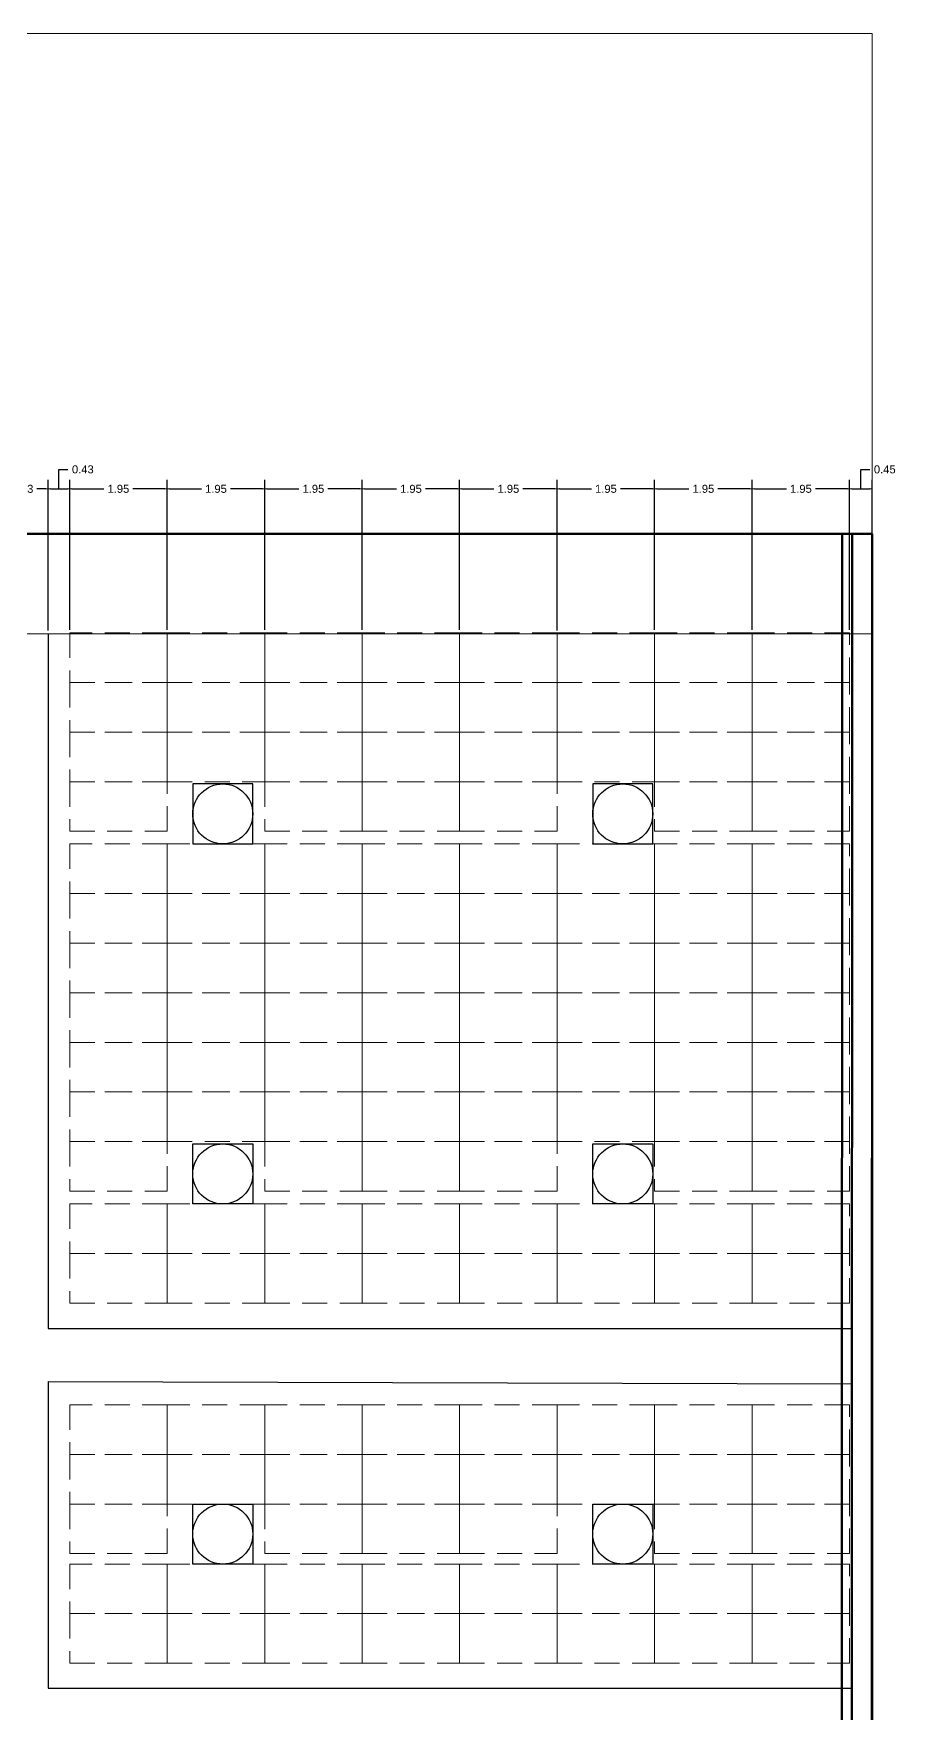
# Model space of a CAD drawing. Header units: metres. Extents: x -1 to 720, y -8 to 179.
# Drawn here: x 537.74 to 554.98, y 46.41 to 80 of the extents above; entities that cross this region are included whole.
import ezdxf

# ---------------------------------------------------------------- set-up
doc = ezdxf.new("R2010")
doc.units = ezdxf.units.M
doc.header["$PDMODE"] = 34
doc.linetypes.add('DASHED', pattern=[0.75, 0.5, -0.25])
for name, color, linetype in [('0-Dimension', 9, 'Continuous'), ('E-AUXL', 7, 'Continuous'), ('S-PLAT', 7, 'Continuous')]:
    doc.layers.add(name, color=color, linetype=linetype)
for name, color, linetype, lineweight in [('A-AREA', 7, 'Continuous', 5), ('A-ROOF', 226, 'Continuous', 53), ('E-POWR', 3, 'DASHED', 15), ('S-BEAM', 1, 'Continuous', 50)]:
    doc.layers.add(name, color=color, linetype=linetype, lineweight=lineweight)
doc.styles.get("Standard").update_dxf_attribs({"font": 'arial.ttf'})
doc.dimstyles.new('DAPC Standard', dxfattribs={"dimtxt": 0.3, "dimasz": 0.18, "dimexe": 0.18, "dimexo": 0.0625, "dimgap": 0.09, "dimtad": 0, "dimtih": 1, "dimtoh": 1, "dimzin": 0, "dimdsep": 46, "dimtxsty": 'Standard', "dimblk": 'CLOSEDBLANK', "dimcen": 0.09, "dimazin": 0, "dimtfac": 1, "dimtofl": 0, "dimtmove": 0, "dimatfit": 3, "dimfxl": 1, "dimtolj": 1, "dimtzin": 0, "dimarcsym": 0})

# ---------------------------------------------------------------- blocks, each defined once
blk = doc.blocks.new('*U11')
at = {"layer": 'E-POWR'}
blk.add_lwpolyline([(-0.975, -0.496), (0.975, -0.496), (0.975, 0.496), (-0.975, 0.496)], close=True, dxfattribs=at)
blk = doc.blocks.new('*U12')
at = {"layer": 'E-POWR', "color": 0, "linetype": 'ByBlock', "lineweight": -2, "transparency": 16777216}
for p in [(0, 0), (1.95, 0)]:
    blk.add_blockref('*U11', p, dxfattribs=at)
blk = doc.blocks.new('*U13')
at = {"layer": 'E-POWR'}
blk.add_lwpolyline([(-0.975, -0.496), (0.975, -0.496), (0.975, 0.496), (-0.975, 0.496)], close=True, dxfattribs=at)
blk = doc.blocks.new('*U14')
at = {"layer": 'E-POWR', "color": 0, "linetype": 'ByBlock', "lineweight": -2, "transparency": 16777216}
for p in [(0, 0), (1.95, 0)]:
    blk.add_blockref('*U13', p, dxfattribs=at)
blk = doc.blocks.new('*U15')
at = {"layer": 'E-POWR'}
blk.add_lwpolyline([(-0.975, -0.496), (0.975, -0.496), (0.975, 0.496), (-0.975, 0.496)], close=True, dxfattribs=at)
blk = doc.blocks.new('*U16')
at = {"layer": 'E-POWR', "color": 0, "linetype": 'ByBlock', "lineweight": -2, "transparency": 16777216}
for p in [(0, 0), (1.95, 0)]:
    blk.add_blockref('*U15', p, dxfattribs=at)
blk = doc.blocks.new('*U32')
at = {"layer": 'E-POWR'}
blk.add_lwpolyline([(-0.975, -0.496), (0.975, -0.496), (0.975, 0.496), (-0.975, 0.496)], close=True, dxfattribs=at)
blk = doc.blocks.new('*U31')
at = {"layer": 'E-POWR', "color": 0, "linetype": 'ByBlock', "lineweight": -2, "transparency": 16777216}
for p in [(0, 0), (1.95, 0), (3.9, 0)]:
    blk.add_blockref('*U32', p, dxfattribs=at)
blk = doc.blocks.new('*U34')
at = {"layer": 'E-POWR'}
blk.add_lwpolyline([(-0.975, -0.496), (0.975, -0.496), (0.975, 0.496), (-0.975, 0.496)], close=True, dxfattribs=at)
blk = doc.blocks.new('*U33')
at = {"layer": 'E-POWR', "color": 0, "linetype": 'ByBlock', "lineweight": -2, "transparency": 16777216}
for p in [(0, 0), (1.95, 0), (3.9, 0)]:
    blk.add_blockref('*U34', p, dxfattribs=at)
blk = doc.blocks.new('*U36')
at = {"layer": 'E-POWR'}
blk.add_lwpolyline([(-0.975, -0.496), (0.975, -0.496), (0.975, 0.496), (-0.975, 0.496)], close=True, dxfattribs=at)
blk = doc.blocks.new('*U35')
at = {"layer": 'E-POWR', "color": 0, "linetype": 'ByBlock', "lineweight": -2, "transparency": 16777216}
for p in [(0, 0), (1.95, 0), (3.9, 0)]:
    blk.add_blockref('*U36', p, dxfattribs=at)
blk = doc.blocks.new('_ClosedBlank')
at = {"color": 0, "linetype": 'ByBlock', "lineweight": -2}
for p, q in [((-1, 0.17), (0, 0)), ((-1, 0.17), (-1, -0.17)), ((0, 0), (-1, -0.17))]:
    blk.add_line(p, q, dxfattribs=at)
blk = doc.blocks.new('*D427')
at = {"layer": '0-Dimension', "color": 0, "lineweight": -2, "transparency": 16777216}
for p, q in [((537.002, 68.063), (537.002, 71.076)), ((537.047, 70.896), (537.227, 70.896)), ((537.986, 70.896), (537.807, 70.896)), ((538.031, 68.063), (538.031, 71.076))]:
    blk.add_line(p, q, dxfattribs=at)
at = {"layer": 'Defpoints', "color": 0, "transparency": 16777216}
for p in [(538.031, 70.896), (537.002, 68), (538.031, 68)]:
    blk.add_point(p, dxfattribs=at)
at = {"layer": '0-Dimension', "color": 0, "lineweight": -2, "transparency": 16777216, "xscale": 0.045, "yscale": 0.045, "zscale": 0.045, "rotation": 180}
blk.add_blockref('_ClosedBlank', (537.002, 70.896), dxfattribs=at)
at = {"layer": '0-Dimension', "color": 0, "lineweight": -2, "transparency": 16777216, "xscale": 0.045, "yscale": 0.045, "zscale": 0.045}
blk.add_blockref('_ClosedBlank', (538.031, 70.896), dxfattribs=at)
at = {"layer": '0-Dimension', "color": 0, "transparency": 16777216, "insert": (537.517, 70.896), "char_height": 0.16, "attachment_point": 5}
blk.add_mtext('\\A1;1.03', dxfattribs=at)
blk = doc.blocks.new('*D428')
at = {"layer": '0-Dimension', "color": 0, "lineweight": -2, "transparency": 16777216}
for p, q in [((538.246, 70.896), (538.246, 71.285)), ((538.246, 71.285), (538.426, 71.285)), ((538.031, 68.063), (538.031, 71.076)), ((538.076, 70.896), (538.416, 70.896)), ((538.461, 68.079), (538.461, 71.076))]:
    blk.add_line(p, q, dxfattribs=at)
at = {"layer": 'Defpoints', "color": 0, "transparency": 16777216}
for p in [(538.461, 70.896), (538.031, 68), (538.461, 68.016)]:
    blk.add_point(p, dxfattribs=at)
at = {"layer": '0-Dimension', "color": 0, "lineweight": -2, "transparency": 16777216, "xscale": 0.045, "yscale": 0.045, "zscale": 0.045, "rotation": 180}
blk.add_blockref('_ClosedBlank', (538.031, 70.896), dxfattribs=at)
at = {"layer": '0-Dimension', "color": 0, "lineweight": -2, "transparency": 16777216, "xscale": 0.045, "yscale": 0.045, "zscale": 0.045}
blk.add_blockref('_ClosedBlank', (538.461, 70.896), dxfattribs=at)
at = {"layer": '0-Dimension', "color": 0, "transparency": 16777216, "insert": (538.724, 71.285), "char_height": 0.16, "attachment_point": 5}
blk.add_mtext('\\A1;0.43', dxfattribs=at)
blk = doc.blocks.new('*D429')
at = {"layer": '0-Dimension', "color": 0, "lineweight": -2, "transparency": 16777216}
for p, q in [((538.461, 68.079), (538.461, 71.076)), ((538.506, 70.896), (539.145, 70.896)), ((540.366, 70.896), (539.727, 70.896)), ((540.411, 68.079), (540.411, 71.076))]:
    blk.add_line(p, q, dxfattribs=at)
at = {"layer": 'Defpoints', "color": 0, "transparency": 16777216}
for p in [(540.411, 70.896), (538.461, 68.016), (540.411, 68.016)]:
    blk.add_point(p, dxfattribs=at)
at = {"layer": '0-Dimension', "color": 0, "lineweight": -2, "transparency": 16777216, "xscale": 0.045, "yscale": 0.045, "zscale": 0.045, "rotation": 180}
blk.add_blockref('_ClosedBlank', (538.461, 70.896), dxfattribs=at)
at = {"layer": '0-Dimension', "color": 0, "lineweight": -2, "transparency": 16777216, "xscale": 0.045, "yscale": 0.045, "zscale": 0.045}
blk.add_blockref('_ClosedBlank', (540.411, 70.896), dxfattribs=at)
at = {"layer": '0-Dimension', "color": 0, "transparency": 16777216, "insert": (539.436, 70.896), "char_height": 0.16, "attachment_point": 5}
blk.add_mtext('\\A1;1.95', dxfattribs=at)
blk = doc.blocks.new('*D430')
at = {"layer": '0-Dimension', "color": 0, "lineweight": -2, "transparency": 16777216}
for p, q in [((540.411, 68.079), (540.411, 71.076)), ((540.456, 70.896), (541.095, 70.896)), ((542.316, 70.896), (541.677, 70.896)), ((542.361, 68.079), (542.361, 71.076))]:
    blk.add_line(p, q, dxfattribs=at)
at = {"layer": 'Defpoints', "color": 0, "transparency": 16777216}
for p in [(542.361, 70.896), (540.411, 68.016), (542.361, 68.016)]:
    blk.add_point(p, dxfattribs=at)
at = {"layer": '0-Dimension', "color": 0, "lineweight": -2, "transparency": 16777216, "xscale": 0.045, "yscale": 0.045, "zscale": 0.045, "rotation": 180}
blk.add_blockref('_ClosedBlank', (540.411, 70.896), dxfattribs=at)
at = {"layer": '0-Dimension', "color": 0, "lineweight": -2, "transparency": 16777216, "xscale": 0.045, "yscale": 0.045, "zscale": 0.045}
blk.add_blockref('_ClosedBlank', (542.361, 70.896), dxfattribs=at)
at = {"layer": '0-Dimension', "color": 0, "transparency": 16777216, "insert": (541.386, 70.896), "char_height": 0.16, "attachment_point": 5}
blk.add_mtext('\\A1;1.95', dxfattribs=at)
blk = doc.blocks.new('*D431')
at = {"layer": '0-Dimension', "color": 0, "lineweight": -2, "transparency": 16777216}
for p, q in [((542.361, 68.079), (542.361, 71.076)), ((542.406, 70.896), (543.045, 70.896)), ((544.266, 70.896), (543.627, 70.896)), ((544.311, 68.079), (544.311, 71.076))]:
    blk.add_line(p, q, dxfattribs=at)
at = {"layer": 'Defpoints', "color": 0, "transparency": 16777216}
for p in [(544.311, 70.896), (542.361, 68.016), (544.311, 68.016)]:
    blk.add_point(p, dxfattribs=at)
at = {"layer": '0-Dimension', "color": 0, "lineweight": -2, "transparency": 16777216, "xscale": 0.045, "yscale": 0.045, "zscale": 0.045, "rotation": 180}
blk.add_blockref('_ClosedBlank', (542.361, 70.896), dxfattribs=at)
at = {"layer": '0-Dimension', "color": 0, "lineweight": -2, "transparency": 16777216, "xscale": 0.045, "yscale": 0.045, "zscale": 0.045}
blk.add_blockref('_ClosedBlank', (544.311, 70.896), dxfattribs=at)
at = {"layer": '0-Dimension', "color": 0, "transparency": 16777216, "insert": (543.336, 70.896), "char_height": 0.16, "attachment_point": 5}
blk.add_mtext('\\A1;1.95', dxfattribs=at)
blk = doc.blocks.new('*D432')
at = {"layer": '0-Dimension', "color": 0, "lineweight": -2, "transparency": 16777216}
for p, q in [((544.311, 68.079), (544.311, 71.076)), ((544.356, 70.896), (544.995, 70.896)), ((546.216, 70.896), (545.577, 70.896)), ((546.261, 68.079), (546.261, 71.076))]:
    blk.add_line(p, q, dxfattribs=at)
at = {"layer": 'Defpoints', "color": 0, "transparency": 16777216}
for p in [(546.261, 70.896), (544.311, 68.016), (546.261, 68.016)]:
    blk.add_point(p, dxfattribs=at)
at = {"layer": '0-Dimension', "color": 0, "lineweight": -2, "transparency": 16777216, "xscale": 0.045, "yscale": 0.045, "zscale": 0.045, "rotation": 180}
blk.add_blockref('_ClosedBlank', (544.311, 70.896), dxfattribs=at)
at = {"layer": '0-Dimension', "color": 0, "lineweight": -2, "transparency": 16777216, "xscale": 0.045, "yscale": 0.045, "zscale": 0.045}
blk.add_blockref('_ClosedBlank', (546.261, 70.896), dxfattribs=at)
at = {"layer": '0-Dimension', "color": 0, "transparency": 16777216, "insert": (545.286, 70.896), "char_height": 0.16, "attachment_point": 5}
blk.add_mtext('\\A1;1.95', dxfattribs=at)
blk = doc.blocks.new('*D433')
at = {"layer": '0-Dimension', "color": 0, "lineweight": -2, "transparency": 16777216}
for p, q in [((546.261, 68.079), (546.261, 71.076)), ((546.306, 70.896), (546.945, 70.896)), ((548.166, 70.896), (547.527, 70.896)), ((548.211, 68.063), (548.211, 71.076))]:
    blk.add_line(p, q, dxfattribs=at)
at = {"layer": 'Defpoints', "color": 0, "transparency": 16777216}
for p in [(548.211, 70.896), (546.261, 68.016), (548.211, 68)]:
    blk.add_point(p, dxfattribs=at)
at = {"layer": '0-Dimension', "color": 0, "lineweight": -2, "transparency": 16777216, "xscale": 0.045, "yscale": 0.045, "zscale": 0.045, "rotation": 180}
blk.add_blockref('_ClosedBlank', (546.261, 70.896), dxfattribs=at)
at = {"layer": '0-Dimension', "color": 0, "lineweight": -2, "transparency": 16777216, "xscale": 0.045, "yscale": 0.045, "zscale": 0.045}
blk.add_blockref('_ClosedBlank', (548.211, 70.896), dxfattribs=at)
at = {"layer": '0-Dimension', "color": 0, "transparency": 16777216, "insert": (547.236, 70.896), "char_height": 0.16, "attachment_point": 5}
blk.add_mtext('\\A1;1.95', dxfattribs=at)
blk = doc.blocks.new('*D434')
at = {"layer": '0-Dimension', "color": 0, "lineweight": -2, "transparency": 16777216}
for p, q in [((548.211, 68.063), (548.211, 71.076)), ((548.256, 70.896), (548.895, 70.896)), ((550.116, 70.896), (549.477, 70.896)), ((550.161, 68.079), (550.161, 71.076))]:
    blk.add_line(p, q, dxfattribs=at)
at = {"layer": 'Defpoints', "color": 0, "transparency": 16777216}
for p in [(550.161, 70.896), (548.211, 68), (550.161, 68.016)]:
    blk.add_point(p, dxfattribs=at)
at = {"layer": '0-Dimension', "color": 0, "lineweight": -2, "transparency": 16777216, "xscale": 0.045, "yscale": 0.045, "zscale": 0.045, "rotation": 180}
blk.add_blockref('_ClosedBlank', (548.211, 70.896), dxfattribs=at)
at = {"layer": '0-Dimension', "color": 0, "lineweight": -2, "transparency": 16777216, "xscale": 0.045, "yscale": 0.045, "zscale": 0.045}
blk.add_blockref('_ClosedBlank', (550.161, 70.896), dxfattribs=at)
at = {"layer": '0-Dimension', "color": 0, "transparency": 16777216, "insert": (549.186, 70.896), "char_height": 0.16, "attachment_point": 5}
blk.add_mtext('\\A1;1.95', dxfattribs=at)
blk = doc.blocks.new('*D435')
at = {"layer": '0-Dimension', "color": 0, "lineweight": -2, "transparency": 16777216}
for p, q in [((550.161, 68.079), (550.161, 71.076)), ((550.206, 70.896), (550.845, 70.896)), ((552.066, 70.896), (551.427, 70.896)), ((552.111, 68.079), (552.111, 71.076))]:
    blk.add_line(p, q, dxfattribs=at)
at = {"layer": 'Defpoints', "color": 0, "transparency": 16777216}
for p in [(552.111, 70.896), (550.161, 68.016), (552.111, 68.016)]:
    blk.add_point(p, dxfattribs=at)
at = {"layer": '0-Dimension', "color": 0, "lineweight": -2, "transparency": 16777216, "xscale": 0.045, "yscale": 0.045, "zscale": 0.045, "rotation": 180}
blk.add_blockref('_ClosedBlank', (550.161, 70.896), dxfattribs=at)
at = {"layer": '0-Dimension', "color": 0, "lineweight": -2, "transparency": 16777216, "xscale": 0.045, "yscale": 0.045, "zscale": 0.045}
blk.add_blockref('_ClosedBlank', (552.111, 70.896), dxfattribs=at)
at = {"layer": '0-Dimension', "color": 0, "transparency": 16777216, "insert": (551.136, 70.896), "char_height": 0.16, "attachment_point": 5}
blk.add_mtext('\\A1;1.95', dxfattribs=at)
blk = doc.blocks.new('*D436')
at = {"layer": '0-Dimension', "color": 0, "lineweight": -2, "transparency": 16777216}
for p, q in [((552.111, 68.079), (552.111, 71.076)), ((552.156, 70.896), (552.795, 70.896)), ((554.016, 70.896), (553.377, 70.896)), ((554.061, 68.079), (554.061, 71.076))]:
    blk.add_line(p, q, dxfattribs=at)
at = {"layer": 'Defpoints', "color": 0, "transparency": 16777216}
for p in [(554.061, 70.896), (552.111, 68.016), (554.061, 68.016)]:
    blk.add_point(p, dxfattribs=at)
at = {"layer": '0-Dimension', "color": 0, "lineweight": -2, "transparency": 16777216, "xscale": 0.045, "yscale": 0.045, "zscale": 0.045, "rotation": 180}
blk.add_blockref('_ClosedBlank', (552.111, 70.896), dxfattribs=at)
at = {"layer": '0-Dimension', "color": 0, "lineweight": -2, "transparency": 16777216, "xscale": 0.045, "yscale": 0.045, "zscale": 0.045}
blk.add_blockref('_ClosedBlank', (554.061, 70.896), dxfattribs=at)
at = {"layer": '0-Dimension', "color": 0, "transparency": 16777216, "insert": (553.086, 70.896), "char_height": 0.16, "attachment_point": 5}
blk.add_mtext('\\A1;1.95', dxfattribs=at)
blk = doc.blocks.new('*D437')
at = {"layer": '0-Dimension', "color": 0, "lineweight": -2, "transparency": 16777216}
for p, q in [((554.286, 70.896), (554.286, 71.285)), ((554.286, 71.285), (554.466, 71.285)), ((554.061, 68.079), (554.061, 71.076)), ((554.106, 70.896), (554.466, 70.896)), ((554.511, 68.063), (554.511, 71.076))]:
    blk.add_line(p, q, dxfattribs=at)
at = {"layer": 'Defpoints', "color": 0, "transparency": 16777216}
for p in [(554.511, 70.896), (554.061, 68.016), (554.511, 68)]:
    blk.add_point(p, dxfattribs=at)
at = {"layer": '0-Dimension', "color": 0, "lineweight": -2, "transparency": 16777216, "xscale": 0.045, "yscale": 0.045, "zscale": 0.045, "rotation": 180}
blk.add_blockref('_ClosedBlank', (554.061, 70.896), dxfattribs=at)
at = {"layer": '0-Dimension', "color": 0, "lineweight": -2, "transparency": 16777216, "xscale": 0.045, "yscale": 0.045, "zscale": 0.045}
blk.add_blockref('_ClosedBlank', (554.511, 70.896), dxfattribs=at)
at = {"layer": '0-Dimension', "color": 0, "transparency": 16777216, "insert": (554.764, 71.285), "char_height": 0.16, "attachment_point": 5}
blk.add_mtext('\\A1;0.45', dxfattribs=at)

msp = doc.modelspace()

# ---------------------------------------------------------------- linework, layer by layer
at = {"layer": 'A-AREA'}
for p, q in [((554.511, 80), (520.511, 80)), ((554.511, 26), (554.511, 80)), ((554.511, 80), (554.511, 68)), ((554.511, 68), (520.511, 68))]:
    msp.add_line(p, q, dxfattribs=at)
at = {"layer": 'A-ROOF'}
for p, q in [((554.511, 70), (520.511, 70)), ((553.911, 70), (553.911, 69.8)), ((554.511, 70), (554.111, 70)), ((554.111, 69.8), (554.111, 70)), ((554.511, 68), (554.511, 70)), ((554.104, 30), (554.111, 69.8)), ((554.511, 32), (554.511, 68))]:
    msp.add_line(p, q, dxfattribs=at)
at = {"layer": 'E-AUXL'}
for p, q in [((540.923, 64.996), (540.923, 63.796)), ((542.123, 64.996), (540.923, 64.996)), ((540.923, 64.996), (540.923, 63.796)), ((542.123, 64.996), (540.923, 64.996)), ((542.123, 63.796), (542.123, 64.996)), ((542.123, 63.796), (542.123, 64.996)), ((548.923, 64.996), (548.923, 63.796)), ((550.123, 64.996), (548.923, 64.996)), ((548.923, 64.996), (548.923, 63.796)), ((550.123, 64.996), (548.923, 64.996)), ((550.123, 63.796), (550.123, 64.996)), ((550.123, 63.796), (550.123, 64.996)), ((540.923, 63.796), (542.123, 63.796)), ((540.923, 63.796), (542.123, 63.796)), ((548.923, 63.796), (550.123, 63.796)), ((548.923, 63.796), (550.123, 63.796)), ((540.923, 57.796), (542.123, 57.796)), ((540.923, 56.596), (540.923, 57.796)), ((542.123, 57.796), (542.123, 56.596)), ((548.923, 57.796), (550.123, 57.796)), ((548.923, 56.596), (548.923, 57.796)), ((550.123, 57.796), (550.123, 56.596)), ((542.123, 56.596), (540.923, 56.596)), ((550.123, 56.596), (548.923, 56.596)), ((540.923, 50.596), (542.123, 50.596)), ((540.923, 49.396), (540.923, 50.596)), ((542.123, 50.596), (542.123, 49.396)), ((548.923, 50.596), (550.123, 50.596)), ((548.923, 49.396), (548.923, 50.596)), ((550.123, 50.596), (550.123, 49.396)), ((542.123, 49.396), (540.923, 49.396)), ((550.123, 49.396), (548.923, 49.396))]:
    msp.add_line(p, q, dxfattribs=at)
for centre in [(541.523, 64.396), (549.523, 64.396), (541.523, 57.196), (549.523, 57.196), (541.523, 49.996), (549.523, 49.996)]:
    msp.add_circle(centre, 0.6, dxfattribs=at)
at = {"layer": 'E-POWR'}
for points in [[(538.461, 67.024), (540.411, 67.024), (540.411, 68.016), (538.461, 68.016)], [(540.411, 67.024), (542.361, 67.024), (542.361, 68.016), (540.411, 68.016)], [(542.361, 67.024), (544.311, 67.024), (544.311, 68.016), (542.361, 68.016)], [(544.311, 67.024), (546.261, 67.024), (546.261, 68.016), (544.311, 68.016)], [(546.261, 67.024), (548.211, 67.024), (548.211, 68.016), (546.261, 68.016)], [(548.211, 67.024), (550.161, 67.024), (550.161, 68.016), (548.211, 68.016)], [(550.161, 67.024), (552.111, 67.024), (552.111, 68.016), (550.161, 68.016)], [(552.111, 67.024), (554.061, 67.024), (554.061, 68.016), (552.111, 68.016)], [(538.461, 66.032), (540.411, 66.032), (540.411, 67.024), (538.461, 67.024)], [(540.411, 66.032), (542.361, 66.032), (542.361, 67.024), (540.411, 67.024)], [(542.361, 66.032), (544.311, 66.032), (544.311, 67.024), (542.361, 67.024)], [(544.311, 66.032), (546.261, 66.032), (546.261, 67.024), (544.311, 67.024)], [(546.261, 66.032), (548.211, 66.032), (548.211, 67.024), (546.261, 67.024)], [(548.211, 66.032), (550.161, 66.032), (550.161, 67.024), (548.211, 67.024)], [(550.161, 66.032), (552.111, 66.032), (552.111, 67.024), (550.161, 67.024)], [(552.111, 66.032), (554.061, 66.032), (554.061, 67.024), (552.111, 67.024)], [(538.461, 65.04), (540.411, 65.04), (540.411, 66.032), (538.461, 66.032)], [(540.411, 65.04), (542.361, 65.04), (542.361, 66.032), (540.411, 66.032)], [(542.361, 65.04), (544.311, 65.04), (544.311, 66.032), (542.361, 66.032)], [(544.311, 65.04), (546.261, 65.04), (546.261, 66.032), (544.311, 66.032)], [(546.261, 65.04), (548.211, 65.04), (548.211, 66.032), (546.261, 66.032)], [(548.211, 65.04), (550.161, 65.04), (550.161, 66.032), (548.211, 66.032)], [(550.161, 65.04), (552.111, 65.04), (552.111, 66.032), (550.161, 66.032)], [(552.111, 65.04), (554.061, 65.04), (554.061, 66.032), (552.111, 66.032)], [(540.411, 65.04), (538.461, 65.04), (538.461, 64.048), (540.411, 64.048)], [(538.461, 62.804), (540.411, 62.804), (540.411, 63.796), (538.461, 63.796)], [(540.411, 62.804), (542.361, 62.804), (542.361, 63.796), (540.411, 63.796)], [(542.361, 62.804), (544.311, 62.804), (544.311, 63.796), (542.361, 63.796)], [(544.311, 62.804), (546.261, 62.804), (546.261, 63.796), (544.311, 63.796)], [(546.261, 62.804), (548.211, 62.804), (548.211, 63.796), (546.261, 63.796)], [(548.211, 62.804), (550.161, 62.804), (550.161, 63.796), (548.211, 63.796)], [(550.161, 62.804), (552.111, 62.804), (552.111, 63.796), (550.161, 63.796)], [(552.111, 62.804), (554.061, 62.804), (554.061, 63.796), (552.111, 63.796)], [(538.461, 61.812), (540.411, 61.812), (540.411, 62.804), (538.461, 62.804)], [(540.411, 61.812), (542.361, 61.812), (542.361, 62.804), (540.411, 62.804)], [(542.361, 61.812), (544.311, 61.812), (544.311, 62.804), (542.361, 62.804)], [(544.311, 61.812), (546.261, 61.812), (546.261, 62.804), (544.311, 62.804)], [(546.261, 61.812), (548.211, 61.812), (548.211, 62.804), (546.261, 62.804)], [(548.211, 61.812), (550.161, 61.812), (550.161, 62.804), (548.211, 62.804)], [(550.161, 61.812), (552.111, 61.812), (552.111, 62.804), (550.161, 62.804)], [(552.111, 61.812), (554.061, 61.812), (554.061, 62.804), (552.111, 62.804)], [(538.461, 60.82), (540.411, 60.82), (540.411, 61.812), (538.461, 61.812)], [(540.411, 60.82), (542.361, 60.82), (542.361, 61.812), (540.411, 61.812)], [(542.361, 60.82), (544.311, 60.82), (544.311, 61.812), (542.361, 61.812)], [(544.311, 60.82), (546.261, 60.82), (546.261, 61.812), (544.311, 61.812)], [(546.261, 60.82), (548.211, 60.82), (548.211, 61.812), (546.261, 61.812)], [(548.211, 60.82), (550.161, 60.82), (550.161, 61.812), (548.211, 61.812)], [(550.161, 60.82), (552.111, 60.82), (552.111, 61.812), (550.161, 61.812)], [(552.111, 60.82), (554.061, 60.82), (554.061, 61.812), (552.111, 61.812)], [(538.461, 59.828), (540.411, 59.828), (540.411, 60.82), (538.461, 60.82)], [(540.411, 59.828), (542.361, 59.828), (542.361, 60.82), (540.411, 60.82)], [(542.361, 59.828), (544.311, 59.828), (544.311, 60.82), (542.361, 60.82)], [(544.311, 59.828), (546.261, 59.828), (546.261, 60.82), (544.311, 60.82)], [(546.261, 59.828), (548.211, 59.828), (548.211, 60.82), (546.261, 60.82)], [(548.211, 59.828), (550.161, 59.828), (550.161, 60.82), (548.211, 60.82)], [(550.161, 59.828), (552.111, 59.828), (552.111, 60.82), (550.161, 60.82)], [(552.111, 59.828), (554.061, 59.828), (554.061, 60.82), (552.111, 60.82)], [(538.461, 58.836), (540.411, 58.836), (540.411, 59.828), (538.461, 59.828)], [(540.411, 58.836), (542.361, 58.836), (542.361, 59.828), (540.411, 59.828)], [(542.361, 58.836), (544.311, 58.836), (544.311, 59.828), (542.361, 59.828)], [(544.311, 58.836), (546.261, 58.836), (546.261, 59.828), (544.311, 59.828)], [(546.261, 58.836), (548.211, 58.836), (548.211, 59.828), (546.261, 59.828)], [(548.211, 58.836), (550.161, 58.836), (550.161, 59.828), (548.211, 59.828)], [(550.161, 58.836), (552.111, 58.836), (552.111, 59.828), (550.161, 59.828)], [(552.111, 58.836), (554.061, 58.836), (554.061, 59.828), (552.111, 59.828)], [(538.461, 57.844), (540.411, 57.844), (540.411, 58.836), (538.461, 58.836)], [(540.411, 57.844), (542.361, 57.844), (542.361, 58.836), (540.411, 58.836)], [(542.361, 57.844), (544.311, 57.844), (544.311, 58.836), (542.361, 58.836)], [(544.311, 57.844), (546.261, 57.844), (546.261, 58.836), (544.311, 58.836)], [(546.261, 57.844), (548.211, 57.844), (548.211, 58.836), (546.261, 58.836)], [(548.211, 57.844), (550.161, 57.844), (550.161, 58.836), (548.211, 58.836)], [(550.161, 57.844), (552.111, 57.844), (552.111, 58.836), (550.161, 58.836)], [(552.111, 57.844), (554.061, 57.844), (554.061, 58.836), (552.111, 58.836)], [(540.411, 57.844), (538.461, 57.844), (538.461, 56.852), (540.411, 56.852)], [(538.461, 55.604), (540.411, 55.604), (540.411, 56.596), (538.461, 56.596)], [(540.411, 55.604), (542.361, 55.604), (542.361, 56.596), (540.411, 56.596)], [(542.361, 55.604), (544.311, 55.604), (544.311, 56.596), (542.361, 56.596)], [(544.311, 55.604), (546.261, 55.604), (546.261, 56.596), (544.311, 56.596)], [(546.261, 55.604), (548.211, 55.604), (548.211, 56.596), (546.261, 56.596)], [(548.211, 55.604), (550.161, 55.604), (550.161, 56.596), (548.211, 56.596)], [(550.161, 55.604), (552.111, 55.604), (552.111, 56.596), (550.161, 56.596)], [(552.111, 55.604), (554.061, 55.604), (554.061, 56.596), (552.111, 56.596)], [(538.461, 54.612), (540.411, 54.612), (540.411, 55.604), (538.461, 55.604)], [(540.411, 54.612), (542.361, 54.612), (542.361, 55.604), (540.411, 55.604)], [(542.361, 54.612), (544.311, 54.612), (544.311, 55.604), (542.361, 55.604)], [(544.311, 54.612), (546.261, 54.612), (546.261, 55.604), (544.311, 55.604)], [(546.261, 54.612), (548.211, 54.612), (548.211, 55.604), (546.261, 55.604)], [(548.211, 54.612), (550.161, 54.612), (550.161, 55.604), (548.211, 55.604)], [(550.161, 54.612), (552.111, 54.612), (552.111, 55.604), (550.161, 55.604)], [(552.111, 54.612), (554.061, 54.612), (554.061, 55.604), (552.111, 55.604)], [(538.461, 51.588), (540.411, 51.588), (540.411, 52.58), (538.461, 52.58)], [(540.411, 51.588), (542.361, 51.588), (542.361, 52.58), (540.411, 52.58)], [(542.361, 51.588), (544.311, 51.588), (544.311, 52.58), (542.361, 52.58)], [(544.311, 51.588), (546.261, 51.588), (546.261, 52.58), (544.311, 52.58)], [(546.261, 51.588), (548.211, 51.588), (548.211, 52.58), (546.261, 52.58)], [(548.211, 51.588), (550.161, 51.588), (550.161, 52.58), (548.211, 52.58)], [(550.161, 51.588), (552.111, 51.588), (552.111, 52.58), (550.161, 52.58)], [(552.111, 51.588), (554.061, 51.588), (554.061, 52.58), (552.111, 52.58)], [(538.461, 50.596), (540.411, 50.596), (540.411, 51.588), (538.461, 51.588)], [(540.411, 50.596), (542.361, 50.596), (542.361, 51.588), (540.411, 51.588)], [(542.361, 50.596), (544.311, 50.596), (544.311, 51.588), (542.361, 51.588)], [(544.311, 50.596), (546.261, 50.596), (546.261, 51.588), (544.311, 51.588)], [(546.261, 50.596), (548.211, 50.596), (548.211, 51.588), (546.261, 51.588)], [(548.211, 50.596), (550.161, 50.596), (550.161, 51.588), (548.211, 51.588)], [(550.161, 50.596), (552.111, 50.596), (552.111, 51.588), (550.161, 51.588)], [(552.111, 50.596), (554.061, 50.596), (554.061, 51.588), (552.111, 51.588)], [(540.411, 50.596), (538.461, 50.596), (538.461, 49.604), (540.411, 49.604)], [(538.461, 48.404), (540.411, 48.404), (540.411, 49.396), (538.461, 49.396)], [(540.411, 48.404), (542.361, 48.404), (542.361, 49.396), (540.411, 49.396)], [(542.361, 48.404), (544.311, 48.404), (544.311, 49.396), (542.361, 49.396)], [(544.311, 48.404), (546.261, 48.404), (546.261, 49.396), (544.311, 49.396)], [(546.261, 48.404), (548.211, 48.404), (548.211, 49.396), (546.261, 49.396)], [(548.211, 48.404), (550.161, 48.404), (550.161, 49.396), (548.211, 49.396)], [(550.161, 48.404), (552.111, 48.404), (552.111, 49.396), (550.161, 49.396)], [(552.111, 48.404), (554.061, 48.404), (554.061, 49.396), (552.111, 49.396)], [(538.461, 47.412), (540.411, 47.412), (540.411, 48.404), (538.461, 48.404)], [(540.411, 47.412), (542.361, 47.412), (542.361, 48.404), (540.411, 48.404)], [(542.361, 47.412), (544.311, 47.412), (544.311, 48.404), (542.361, 48.404)], [(544.311, 47.412), (546.261, 47.412), (546.261, 48.404), (544.311, 48.404)], [(546.261, 47.412), (548.211, 47.412), (548.211, 48.404), (546.261, 48.404)], [(548.211, 47.412), (550.161, 47.412), (550.161, 48.404), (548.211, 48.404)], [(550.161, 47.412), (552.111, 47.412), (552.111, 48.404), (550.161, 48.404)], [(552.111, 47.412), (554.061, 47.412), (554.061, 48.404), (552.111, 48.404)]]:
    msp.add_lwpolyline(points, close=True, dxfattribs=at)
at = {"layer": 'S-BEAM'}
for p, q in [((554.511, 70), (553.911, 70)), ((553.911, 70), (553.911, 69.4)), ((554.511, 70), (554.511, 69.4)), ((553.911, 69.4), (553.904, 30)), ((554.511, 69.4), (554.504, 30))]:
    msp.add_line(p, q, dxfattribs=at)
at = {"layer": 'S-PLAT'}
for p, q in [((538.031, 68), (538.031, 54.108)), ((538.031, 54.108), (539.425, 54.108)), ((539.425, 54.108), (554.108, 54.108)), ((538.031, 53.045), (538.031, 46.916)), ((538.031, 53.045), (554.108, 53)), ((538.031, 46.916), (554.107, 46.916))]:
    msp.add_line(p, q, dxfattribs=at)

# ---------------------------------------------------------------- block references
at = {"layer": 'E-POWR'}
for name, p in [('*U31', (543.336, 64.544)), ('*U12', (551.136, 64.544)), ('*U33', (543.336, 57.348)), ('*U14', (551.136, 57.348)), ('*U35', (543.336, 50.1)), ('*U16', (551.136, 50.1))]:
    msp.add_blockref(name, p, dxfattribs=at)

# ---------------------------------------------------------------- dimensions: what is measured, and where the dimension line sits
at = {"layer": '0-Dimension'}
for base, p1, p2, picture, middle in [((538.461, 70.896), (538.031, 68), (538.461, 68.016), '*D428', (538.516, 71.285)), ((554.511, 70.896), (554.061, 68.016), (554.511, 68), '*D437', (554.556, 71.285)), ((538.031, 70.896), (537.002, 68), (538.031, 68), '*D427', (537.517, 70.896)), ((540.411, 70.896), (538.461, 68.016), (540.411, 68.016), '*D429', (539.436, 70.896)), ((542.361, 70.896), (540.411, 68.016), (542.361, 68.016), '*D430', (541.386, 70.896)), ((544.311, 70.896), (542.361, 68.016), (544.311, 68.016), '*D431', (543.336, 70.896)), ((546.261, 70.896), (544.311, 68.016), (546.261, 68.016), '*D432', (545.286, 70.896)), ((548.211, 70.896), (546.261, 68.016), (548.211, 68), '*D433', (547.236, 70.896)), ((550.161, 70.896), (548.211, 68), (550.161, 68.016), '*D434', (549.186, 70.896)), ((552.111, 70.896), (550.161, 68.016), (552.111, 68.016), '*D435', (551.136, 70.896)), ((554.061, 70.896), (552.111, 68.016), (554.061, 68.016), '*D436', (553.086, 70.896))]:
    dim = msp.add_linear_dim(base=base, p1=p1, p2=p2, dimstyle='DAPC Standard', override={"dimtxt": 0.16, "dimasz": 0.045, "dimtmove": 1}, dxfattribs=at)
    dim.commit()
    dim.dimension.update_dxf_attribs({"geometry": picture, "text_midpoint": middle})

doc.saveas('drawing.dxf')
